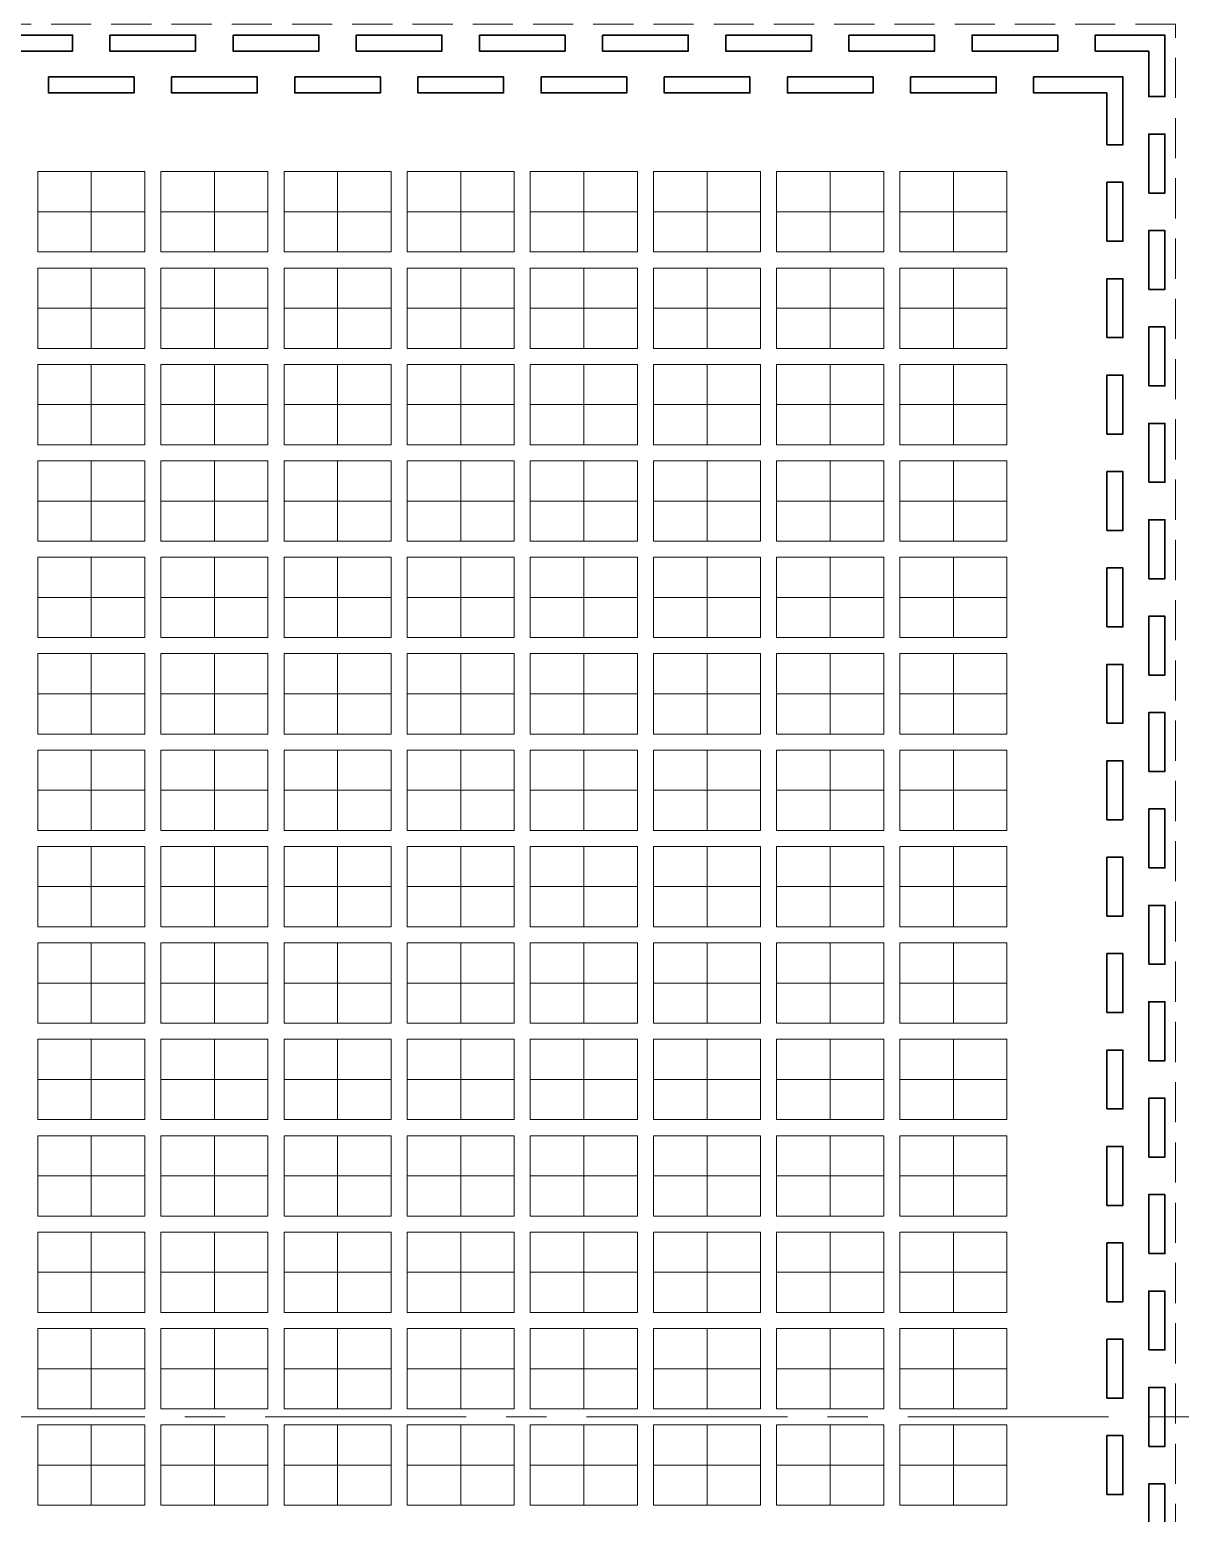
# Model space of a CAD drawing. Extents: x -14 to 234, y 117 to 227.
# Drawn here: x 30.82 to 52.72, y 181.76 to 209.46 of the extents above; entities that cross this region are included whole.
import ezdxf

# ---------------------------------------------------------------- set-up
doc = ezdxf.new("R2010")
doc.units = 0
doc.header["$LTSCALE"] = 3
doc.header["$MEASUREMENT"] = 0
for name, pattern in [('CENTER', [2, 1.25, -0.25, 0.25, -0.25]), ('HIDDEN', [0.375, 0.25, -0.125]), ('PHANTOM', [2.5, 1.25, -0.25, 0.25, -0.25, 0.25, -0.25])]:
    doc.linetypes.add(name, pattern=pattern)
for name, color, linetype, lineweight in [('CLIN', 1, 'CENTER', 15), ('HIDN', 6, 'HIDDEN', 15), ('OBJ1', 7, 'Continuous', 30), ('PHANTOM', 5, 'PHANTOM', 15)]:
    doc.layers.add(name, color=color, linetype=linetype, lineweight=lineweight)

msp = doc.modelspace()

# ---------------------------------------------------------------- linework, layer by layer
at = {"layer": 'CLIN'}
for p, q in [((31.96913, 206.80713), (31.96913, 205.30713)), ((34.26913, 206.80713), (34.26913, 205.30713)), ((36.56913, 206.80713), (36.56913, 205.30713)), ((38.86913, 206.80713), (38.86913, 205.30713)), ((41.16913, 206.80713), (41.16913, 205.30713)), ((43.46913, 206.80713), (43.46913, 205.30713)), ((45.76913, 206.80713), (45.76913, 205.30713)), ((45.76913, 206.80713), (45.76913, 205.30713)), ((48.06913, 206.80713), (48.06913, 205.30713)), ((31.96913, 205.00713), (31.96913, 203.50713)), ((34.26913, 205.00713), (34.26913, 203.50713)), ((36.56913, 205.00713), (36.56913, 203.50713)), ((38.86913, 205.00713), (38.86913, 203.50713)), ((41.16913, 205.00713), (41.16913, 203.50713)), ((43.46913, 205.00713), (43.46913, 203.50713)), ((45.76913, 205.00713), (45.76913, 203.50713)), ((45.76913, 205.00713), (45.76913, 203.50713)), ((48.06913, 205.00713), (48.06913, 203.50713)), ((48.06913, 205.00713), (48.06913, 203.50713)), ((31.96913, 203.20713), (31.96913, 201.70713)), ((34.26913, 203.20713), (34.26913, 201.70713)), ((36.56913, 203.20713), (36.56913, 201.70713)), ((38.86913, 203.20713), (38.86913, 201.70713)), ((41.16913, 203.20713), (41.16913, 201.70713)), ((43.46913, 203.20713), (43.46913, 201.70713)), ((45.76913, 203.20713), (45.76913, 201.70713)), ((45.76913, 203.20713), (45.76913, 201.70713)), ((48.06913, 203.20713), (48.06913, 201.70713)), ((31.96913, 201.40713), (31.96913, 199.90713)), ((34.26913, 201.40713), (34.26913, 199.90713)), ((36.56913, 201.40713), (36.56913, 199.90713)), ((38.86913, 201.40713), (38.86913, 199.90713)), ((41.16913, 201.40713), (41.16913, 199.90713)), ((43.46913, 201.40713), (43.46913, 199.90713)), ((45.76913, 201.40713), (45.76913, 199.90713)), ((45.76913, 201.40713), (45.76913, 199.90713)), ((48.06913, 201.40713), (48.06913, 199.90713)), ((31.96913, 199.60713), (31.96913, 198.10713)), ((34.26913, 199.60713), (34.26913, 198.10713)), ((36.56913, 199.60713), (36.56913, 198.10713)), ((38.86913, 199.60713), (38.86913, 198.10713)), ((41.16913, 199.60713), (41.16913, 198.10713)), ((43.46913, 199.60713), (43.46913, 198.10713)), ((45.76913, 199.60713), (45.76913, 198.10713)), ((45.76913, 199.60713), (45.76913, 198.10713)), ((48.06913, 199.60713), (48.06913, 198.10713)), ((31.96913, 197.80713), (31.96913, 196.30713)), ((34.26913, 197.80713), (34.26913, 196.30713)), ((36.56913, 197.80713), (36.56913, 196.30713)), ((38.86913, 197.80713), (38.86913, 196.30713)), ((41.16913, 197.80713), (41.16913, 196.30713)), ((43.46913, 197.80713), (43.46913, 196.30713)), ((45.76913, 197.80713), (45.76913, 196.30713)), ((45.76913, 197.80713), (45.76913, 196.30713)), ((48.06913, 197.80713), (48.06913, 196.30713)), ((31.96913, 196.00713), (31.96913, 194.50713)), ((34.26913, 196.00713), (34.26913, 194.50713)), ((36.56913, 196.00713), (36.56913, 194.50713)), ((38.86913, 196.00713), (38.86913, 194.50713)), ((41.16913, 196.00713), (41.16913, 194.50713)), ((43.46913, 196.00713), (43.46913, 194.50713)), ((45.76913, 196.00713), (45.76913, 194.50713)), ((45.76913, 196.00713), (45.76913, 194.50713)), ((48.06913, 196.00713), (48.06913, 194.50713)), ((31.96913, 194.20713), (31.96913, 192.70713)), ((34.26913, 194.20713), (34.26913, 192.70713)), ((36.56913, 194.20713), (36.56913, 192.70713)), ((38.86913, 194.20713), (38.86913, 192.70713)), ((41.16913, 194.20713), (41.16913, 192.70713)), ((43.46913, 194.20713), (43.46913, 192.70713)), ((45.76913, 194.20713), (45.76913, 192.70713)), ((45.76913, 194.20713), (45.76913, 192.70713)), ((48.06913, 194.20713), (48.06913, 192.70713)), ((31.96913, 192.40713), (31.96913, 190.90713)), ((34.26913, 192.40713), (34.26913, 190.90713)), ((36.56913, 192.40713), (36.56913, 190.90713)), ((38.86913, 192.40713), (38.86913, 190.90713)), ((41.16913, 192.40713), (41.16913, 190.90713)), ((43.46913, 192.40713), (43.46913, 190.90713)), ((45.76913, 192.40713), (45.76913, 190.90713)), ((45.76913, 192.40713), (45.76913, 190.90713)), ((48.06913, 192.40713), (48.06913, 190.90713)), ((31.96913, 190.60713), (31.96913, 189.10713)), ((34.26913, 190.60713), (34.26913, 189.10713)), ((36.56913, 190.60713), (36.56913, 189.10713)), ((38.86913, 190.60713), (38.86913, 189.10713)), ((41.16913, 190.60713), (41.16913, 189.10713)), ((43.46913, 190.60713), (43.46913, 189.10713)), ((45.76913, 190.60713), (45.76913, 189.10713)), ((45.76913, 190.60713), (45.76913, 189.10713)), ((48.06913, 190.60713), (48.06913, 189.10713)), ((31.96913, 188.80713), (31.96913, 187.30713)), ((34.26913, 188.80713), (34.26913, 187.30713)), ((36.56913, 188.80713), (36.56913, 187.30713)), ((38.86913, 188.80713), (38.86913, 187.30713)), ((41.16913, 188.80713), (41.16913, 187.30713)), ((43.46913, 188.80713), (43.46913, 187.30713)), ((45.76913, 188.80713), (45.76913, 187.30713)), ((45.76913, 188.80713), (45.76913, 187.30713)), ((48.06913, 188.80713), (48.06913, 187.30713)), ((31.96913, 187.00713), (31.96913, 185.50713)), ((34.26913, 187.00713), (34.26913, 185.50713)), ((36.56913, 187.00713), (36.56913, 185.50713)), ((38.86913, 187.00713), (38.86913, 185.50713)), ((41.16913, 187.00713), (41.16913, 185.50713)), ((43.46913, 187.00713), (43.46913, 185.50713)), ((45.76913, 187.00713), (45.76913, 185.50713)), ((45.76913, 187.00713), (45.76913, 185.50713)), ((48.06913, 187.00713), (48.06913, 185.50713)), ((31.96913, 185.20713), (31.96913, 183.70713)), ((34.26913, 185.20713), (34.26913, 183.70713)), ((36.56913, 185.20713), (36.56913, 183.70713)), ((38.86913, 185.20713), (38.86913, 183.70713)), ((41.16913, 185.20713), (41.16913, 183.70713)), ((43.46913, 185.20713), (43.46913, 183.70713)), ((45.76913, 185.20713), (45.76913, 183.70713)), ((45.76913, 185.20713), (45.76913, 183.70713)), ((48.06913, 185.20713), (48.06913, 183.70713)), ((-0.78087, 183.55713), (55.21913, 183.55713)), ((31.96913, 183.40713), (31.96913, 181.90713)), ((34.26913, 183.40713), (34.26913, 181.90713)), ((36.56913, 183.40713), (36.56913, 181.90713)), ((38.86913, 183.40713), (38.86913, 181.90713)), ((41.16913, 183.40713), (41.16913, 181.90713)), ((43.46913, 183.40713), (43.46913, 181.90713)), ((45.76913, 183.40713), (45.76913, 181.90713)), ((45.76913, 183.40713), (45.76913, 181.90713)), ((48.06913, 183.40713), (48.06913, 181.90713))]:
    msp.add_line(p, q, dxfattribs=at)
for points in [[(30.96913, 206.05713), (32.96913, 206.05713)], [(33.26913, 206.05713), (35.26913, 206.05713)], [(35.56913, 206.05713), (37.56913, 206.05713)], [(37.86913, 206.05713), (39.86913, 206.05713)], [(40.16913, 206.05713), (42.16913, 206.05713)], [(42.46913, 206.05713), (44.46913, 206.05713)], [(44.76913, 206.05713), (46.76913, 206.05713)], [(44.76913, 206.05713), (46.76913, 206.05713)], [(47.06913, 206.05713), (49.06913, 206.05713)], [(30.96913, 204.25713), (32.96913, 204.25713)], [(33.26913, 204.25713), (35.26913, 204.25713)], [(35.56913, 204.25713), (37.56913, 204.25713)], [(37.86913, 204.25713), (39.86913, 204.25713)], [(40.16913, 204.25713), (42.16913, 204.25713)], [(42.46913, 204.25713), (44.46913, 204.25713)], [(44.76913, 204.25713), (46.76913, 204.25713)], [(44.76913, 204.25713), (46.76913, 204.25713)], [(47.06913, 204.25713), (49.06913, 204.25713)], [(47.06913, 204.25713), (49.06913, 204.25713)], [(30.96913, 202.45713), (32.96913, 202.45713)], [(33.26913, 202.45713), (35.26913, 202.45713)], [(35.56913, 202.45713), (37.56913, 202.45713)], [(37.86913, 202.45713), (39.86913, 202.45713)], [(40.16913, 202.45713), (42.16913, 202.45713)], [(42.46913, 202.45713), (44.46913, 202.45713)], [(44.76913, 202.45713), (46.76913, 202.45713)], [(44.76913, 202.45713), (46.76913, 202.45713)], [(47.06913, 202.45713), (49.06913, 202.45713)], [(30.96913, 200.65713), (32.96913, 200.65713)], [(33.26913, 200.65713), (35.26913, 200.65713)], [(35.56913, 200.65713), (37.56913, 200.65713)], [(37.86913, 200.65713), (39.86913, 200.65713)], [(40.16913, 200.65713), (42.16913, 200.65713)], [(42.46913, 200.65713), (44.46913, 200.65713)], [(44.76913, 200.65713), (46.76913, 200.65713)], [(44.76913, 200.65713), (46.76913, 200.65713)], [(47.06913, 200.65713), (49.06913, 200.65713)], [(30.96913, 198.85713), (32.96913, 198.85713)], [(33.26913, 198.85713), (35.26913, 198.85713)], [(35.56913, 198.85713), (37.56913, 198.85713)], [(37.86913, 198.85713), (39.86913, 198.85713)], [(40.16913, 198.85713), (42.16913, 198.85713)], [(42.46913, 198.85713), (44.46913, 198.85713)], [(44.76913, 198.85713), (46.76913, 198.85713)], [(44.76913, 198.85713), (46.76913, 198.85713)], [(47.06913, 198.85713), (49.06913, 198.85713)], [(30.96913, 197.05713), (32.96913, 197.05713)], [(33.26913, 197.05713), (35.26913, 197.05713)], [(35.56913, 197.05713), (37.56913, 197.05713)], [(37.86913, 197.05713), (39.86913, 197.05713)], [(40.16913, 197.05713), (42.16913, 197.05713)], [(42.46913, 197.05713), (44.46913, 197.05713)], [(44.76913, 197.05713), (46.76913, 197.05713)], [(44.76913, 197.05713), (46.76913, 197.05713)], [(47.06913, 197.05713), (49.06913, 197.05713)], [(30.96913, 195.25713), (32.96913, 195.25713)], [(33.26913, 195.25713), (35.26913, 195.25713)], [(35.56913, 195.25713), (37.56913, 195.25713)], [(37.86913, 195.25713), (39.86913, 195.25713)], [(40.16913, 195.25713), (42.16913, 195.25713)], [(42.46913, 195.25713), (44.46913, 195.25713)], [(44.76913, 195.25713), (46.76913, 195.25713)], [(44.76913, 195.25713), (46.76913, 195.25713)], [(47.06913, 195.25713), (49.06913, 195.25713)], [(30.96913, 193.45713), (32.96913, 193.45713)], [(33.26913, 193.45713), (35.26913, 193.45713)], [(35.56913, 193.45713), (37.56913, 193.45713)], [(37.86913, 193.45713), (39.86913, 193.45713)], [(40.16913, 193.45713), (42.16913, 193.45713)], [(42.46913, 193.45713), (44.46913, 193.45713)], [(44.76913, 193.45713), (46.76913, 193.45713)], [(44.76913, 193.45713), (46.76913, 193.45713)], [(47.06913, 193.45713), (49.06913, 193.45713)], [(30.96913, 191.65713), (32.96913, 191.65713)], [(33.26913, 191.65713), (35.26913, 191.65713)], [(35.56913, 191.65713), (37.56913, 191.65713)], [(37.86913, 191.65713), (39.86913, 191.65713)], [(40.16913, 191.65713), (42.16913, 191.65713)], [(42.46913, 191.65713), (44.46913, 191.65713)], [(44.76913, 191.65713), (46.76913, 191.65713)], [(44.76913, 191.65713), (46.76913, 191.65713)], [(47.06913, 191.65713), (49.06913, 191.65713)], [(30.96913, 189.85713), (32.96913, 189.85713)], [(33.26913, 189.85713), (35.26913, 189.85713)], [(35.56913, 189.85713), (37.56913, 189.85713)], [(37.86913, 189.85713), (39.86913, 189.85713)], [(40.16913, 189.85713), (42.16913, 189.85713)], [(42.46913, 189.85713), (44.46913, 189.85713)], [(44.76913, 189.85713), (46.76913, 189.85713)], [(44.76913, 189.85713), (46.76913, 189.85713)], [(47.06913, 189.85713), (49.06913, 189.85713)], [(30.96913, 188.05713), (32.96913, 188.05713)], [(33.26913, 188.05713), (35.26913, 188.05713)], [(35.56913, 188.05713), (37.56913, 188.05713)], [(37.86913, 188.05713), (39.86913, 188.05713)], [(40.16913, 188.05713), (42.16913, 188.05713)], [(42.46913, 188.05713), (44.46913, 188.05713)], [(44.76913, 188.05713), (46.76913, 188.05713)], [(44.76913, 188.05713), (46.76913, 188.05713)], [(47.06913, 188.05713), (49.06913, 188.05713)], [(30.96913, 186.25713), (32.96913, 186.25713)], [(33.26913, 186.25713), (35.26913, 186.25713)], [(35.56913, 186.25713), (37.56913, 186.25713)], [(37.86913, 186.25713), (39.86913, 186.25713)], [(40.16913, 186.25713), (42.16913, 186.25713)], [(42.46913, 186.25713), (44.46913, 186.25713)], [(44.76913, 186.25713), (46.76913, 186.25713)], [(44.76913, 186.25713), (46.76913, 186.25713)], [(47.06913, 186.25713), (49.06913, 186.25713)], [(30.96913, 184.45713), (32.96913, 184.45713)], [(33.26913, 184.45713), (35.26913, 184.45713)], [(35.56913, 184.45713), (37.56913, 184.45713)], [(37.86913, 184.45713), (39.86913, 184.45713)], [(40.16913, 184.45713), (42.16913, 184.45713)], [(42.46913, 184.45713), (44.46913, 184.45713)], [(44.76913, 184.45713), (46.76913, 184.45713)], [(44.76913, 184.45713), (46.76913, 184.45713)], [(47.06913, 184.45713), (49.06913, 184.45713)], [(30.96913, 182.65713), (32.96913, 182.65713)], [(33.26913, 182.65713), (35.26913, 182.65713)], [(35.56913, 182.65713), (37.56913, 182.65713)], [(37.86913, 182.65713), (39.86913, 182.65713)], [(40.16913, 182.65713), (42.16913, 182.65713)], [(42.46913, 182.65713), (44.46913, 182.65713)], [(44.76913, 182.65713), (46.76913, 182.65713)], [(44.76913, 182.65713), (46.76913, 182.65713)], [(47.06913, 182.65713), (49.06913, 182.65713)]]:
    msp.add_lwpolyline(points, dxfattribs=at)
at = {"layer": 'HIDN'}
msp.add_lwpolyline([(52.21913, 157.55713), (52.21913, 209.55713), (0.21913, 209.55713), (0.21913, 157.55713)], close=True, dxfattribs=at)
at = {"layer": 'OBJ1'}
for points in [[(30.01913, 209.35713), (31.61913, 209.35713), (31.61913, 209.05713), (30.01913, 209.05713)], [(32.31913, 209.35713), (33.91913, 209.35713), (33.91913, 209.05713), (32.31913, 209.05713)], [(34.61913, 209.35713), (36.21913, 209.35713), (36.21913, 209.05713), (34.61913, 209.05713)], [(36.91913, 209.35713), (38.51913, 209.35713), (38.51913, 209.05713), (36.91913, 209.05713)], [(39.21913, 209.35713), (40.81913, 209.35713), (40.81913, 209.05713), (39.21913, 209.05713)], [(41.51913, 209.35713), (43.11913, 209.35713), (43.11913, 209.05713), (41.51913, 209.05713)], [(43.81913, 209.35713), (45.41913, 209.35713), (45.41913, 209.05713), (43.81913, 209.05713)], [(46.11913, 209.35713), (47.71913, 209.35713), (47.71913, 209.05713), (46.11913, 209.05713)], [(50.01913, 209.35713), (48.41913, 209.35713), (48.41913, 209.05713), (50.01913, 209.05713)], [(51.71913, 209.05713), (50.71913, 209.05713), (50.71913, 209.35713), (52.01913, 209.35713), (52.01913, 208.20713), (51.71913, 208.20713)], [(31.16913, 208.57513), (32.76913, 208.57513), (32.76913, 208.27513), (31.16913, 208.27513)], [(33.46913, 208.57513), (35.06913, 208.57513), (35.06913, 208.27513), (33.46913, 208.27513)], [(35.76913, 208.57513), (37.36913, 208.57513), (37.36913, 208.27513), (35.76913, 208.27513)], [(38.06913, 208.57513), (39.66913, 208.57513), (39.66913, 208.27513), (38.06913, 208.27513)], [(40.36913, 208.57513), (41.96913, 208.57513), (41.96913, 208.27513), (40.36913, 208.27513)], [(42.66913, 208.57513), (44.26913, 208.57513), (44.26913, 208.27513), (42.66913, 208.27513)], [(44.96913, 208.57513), (46.56913, 208.57513), (46.56913, 208.27513), (44.96913, 208.27513)], [(47.26913, 208.57513), (48.86913, 208.57513), (48.86913, 208.27513), (47.26913, 208.27513)], [(50.93713, 208.27513), (49.56913, 208.27513), (49.56913, 208.57513), (51.23713, 208.57513), (51.23713, 207.30713), (50.93713, 207.30713)], [(51.71913, 206.40713), (51.71913, 207.50713), (52.01913, 207.50713), (52.01913, 206.40713)], [(50.93713, 205.50713), (50.93713, 206.60713), (51.23713, 206.60713), (51.23713, 205.50713)], [(51.71913, 204.60713), (51.71913, 205.70713), (52.01913, 205.70713), (52.01913, 204.60713)], [(50.93713, 203.70713), (50.93713, 204.80713), (51.23713, 204.80713), (51.23713, 203.70713)], [(51.71913, 202.80713), (51.71913, 203.90713), (52.01913, 203.90713), (52.01913, 202.80713)], [(50.93713, 201.90713), (50.93713, 203.00713), (51.23713, 203.00713), (51.23713, 201.90713)], [(51.71913, 201.00713), (51.71913, 202.10713), (52.01913, 202.10713), (52.01913, 201.00713)], [(50.93713, 200.10713), (50.93713, 201.20713), (51.23713, 201.20713), (51.23713, 200.10713)], [(51.71913, 199.20713), (51.71913, 200.30713), (52.01913, 200.30713), (52.01913, 199.20713)], [(50.93713, 198.30713), (50.93713, 199.40713), (51.23713, 199.40713), (51.23713, 198.30713)], [(51.71913, 197.40713), (51.71913, 198.50713), (52.01913, 198.50713), (52.01913, 197.40713)], [(50.93713, 196.50713), (50.93713, 197.60713), (51.23713, 197.60713), (51.23713, 196.50713)], [(51.71913, 195.60713), (51.71913, 196.70713), (52.01913, 196.70713), (52.01913, 195.60713)], [(50.93713, 194.70713), (50.93713, 195.80713), (51.23713, 195.80713), (51.23713, 194.70713)], [(51.71913, 193.80713), (51.71913, 194.90713), (52.01913, 194.90713), (52.01913, 193.80713)], [(50.93713, 192.90713), (50.93713, 194.00713), (51.23713, 194.00713), (51.23713, 192.90713)], [(51.71913, 192.00713), (51.71913, 193.10713), (52.01913, 193.10713), (52.01913, 192.00713)], [(50.93713, 191.10713), (50.93713, 192.20713), (51.23713, 192.20713), (51.23713, 191.10713)], [(51.71913, 190.20713), (51.71913, 191.30713), (52.01913, 191.30713), (52.01913, 190.20713)], [(50.93713, 189.30713), (50.93713, 190.40713), (51.23713, 190.40713), (51.23713, 189.30713)], [(51.71913, 188.40713), (51.71913, 189.50713), (52.01913, 189.50713), (52.01913, 188.40713)], [(50.93713, 187.50713), (50.93713, 188.60713), (51.23713, 188.60713), (51.23713, 187.50713)], [(51.71913, 186.60713), (51.71913, 187.70713), (52.01913, 187.70713), (52.01913, 186.60713)], [(50.93713, 185.70713), (50.93713, 186.80713), (51.23713, 186.80713), (51.23713, 185.70713)], [(51.71913, 184.80713), (51.71913, 185.90713), (52.01913, 185.90713), (52.01913, 184.80713)], [(50.93713, 183.90713), (50.93713, 185.00713), (51.23713, 185.00713), (51.23713, 183.90713)], [(51.71913, 183.00713), (51.71913, 184.10713), (52.01913, 184.10713), (52.01913, 183.00713)], [(50.93713, 182.10713), (50.93713, 183.20713), (51.23713, 183.20713), (51.23713, 182.10713)], [(51.71913, 181.20713), (51.71913, 182.30713), (52.01913, 182.30713), (52.01913, 181.20713)]]:
    msp.add_lwpolyline(points, close=True, dxfattribs=at)
at = {"layer": 'PHANTOM'}
for points in [[(32.96913, 205.30713), (30.96913, 205.30713), (30.96913, 206.80713), (32.96913, 206.80713)], [(35.26913, 205.30713), (33.26913, 205.30713), (33.26913, 206.80713), (35.26913, 206.80713)], [(37.56913, 205.30713), (35.56913, 205.30713), (35.56913, 206.80713), (37.56913, 206.80713)], [(39.86913, 205.30713), (37.86913, 205.30713), (37.86913, 206.80713), (39.86913, 206.80713)], [(42.16913, 205.30713), (40.16913, 205.30713), (40.16913, 206.80713), (42.16913, 206.80713)], [(44.46913, 205.30713), (42.46913, 205.30713), (42.46913, 206.80713), (44.46913, 206.80713)], [(46.76913, 205.30713), (44.76913, 205.30713), (44.76913, 206.80713), (46.76913, 206.80713)], [(46.76913, 205.30713), (44.76913, 205.30713), (44.76913, 206.80713), (46.76913, 206.80713)], [(49.06913, 205.30713), (47.06913, 205.30713), (47.06913, 206.80713), (49.06913, 206.80713)], [(32.96913, 203.50713), (30.96913, 203.50713), (30.96913, 205.00713), (32.96913, 205.00713)], [(35.26913, 203.50713), (33.26913, 203.50713), (33.26913, 205.00713), (35.26913, 205.00713)], [(37.56913, 203.50713), (35.56913, 203.50713), (35.56913, 205.00713), (37.56913, 205.00713)], [(39.86913, 203.50713), (37.86913, 203.50713), (37.86913, 205.00713), (39.86913, 205.00713)], [(42.16913, 203.50713), (40.16913, 203.50713), (40.16913, 205.00713), (42.16913, 205.00713)], [(44.46913, 203.50713), (42.46913, 203.50713), (42.46913, 205.00713), (44.46913, 205.00713)], [(46.76913, 203.50713), (44.76913, 203.50713), (44.76913, 205.00713), (46.76913, 205.00713)], [(46.76913, 203.50713), (44.76913, 203.50713), (44.76913, 205.00713), (46.76913, 205.00713)], [(49.06913, 203.50713), (47.06913, 203.50713), (47.06913, 205.00713), (49.06913, 205.00713)], [(49.06913, 203.50713), (47.06913, 203.50713), (47.06913, 205.00713), (49.06913, 205.00713)], [(32.96913, 201.70713), (30.96913, 201.70713), (30.96913, 203.20713), (32.96913, 203.20713)], [(35.26913, 201.70713), (33.26913, 201.70713), (33.26913, 203.20713), (35.26913, 203.20713)], [(37.56913, 201.70713), (35.56913, 201.70713), (35.56913, 203.20713), (37.56913, 203.20713)], [(39.86913, 201.70713), (37.86913, 201.70713), (37.86913, 203.20713), (39.86913, 203.20713)], [(42.16913, 201.70713), (40.16913, 201.70713), (40.16913, 203.20713), (42.16913, 203.20713)], [(44.46913, 201.70713), (42.46913, 201.70713), (42.46913, 203.20713), (44.46913, 203.20713)], [(46.76913, 201.70713), (44.76913, 201.70713), (44.76913, 203.20713), (46.76913, 203.20713)], [(46.76913, 201.70713), (44.76913, 201.70713), (44.76913, 203.20713), (46.76913, 203.20713)], [(49.06913, 201.70713), (47.06913, 201.70713), (47.06913, 203.20713), (49.06913, 203.20713)], [(32.96913, 199.90713), (30.96913, 199.90713), (30.96913, 201.40713), (32.96913, 201.40713)], [(35.26913, 199.90713), (33.26913, 199.90713), (33.26913, 201.40713), (35.26913, 201.40713)], [(37.56913, 199.90713), (35.56913, 199.90713), (35.56913, 201.40713), (37.56913, 201.40713)], [(39.86913, 199.90713), (37.86913, 199.90713), (37.86913, 201.40713), (39.86913, 201.40713)], [(42.16913, 199.90713), (40.16913, 199.90713), (40.16913, 201.40713), (42.16913, 201.40713)], [(44.46913, 199.90713), (42.46913, 199.90713), (42.46913, 201.40713), (44.46913, 201.40713)], [(46.76913, 199.90713), (44.76913, 199.90713), (44.76913, 201.40713), (46.76913, 201.40713)], [(46.76913, 199.90713), (44.76913, 199.90713), (44.76913, 201.40713), (46.76913, 201.40713)], [(49.06913, 199.90713), (47.06913, 199.90713), (47.06913, 201.40713), (49.06913, 201.40713)], [(32.96913, 198.10713), (30.96913, 198.10713), (30.96913, 199.60713), (32.96913, 199.60713)], [(35.26913, 198.10713), (33.26913, 198.10713), (33.26913, 199.60713), (35.26913, 199.60713)], [(37.56913, 198.10713), (35.56913, 198.10713), (35.56913, 199.60713), (37.56913, 199.60713)], [(39.86913, 198.10713), (37.86913, 198.10713), (37.86913, 199.60713), (39.86913, 199.60713)], [(42.16913, 198.10713), (40.16913, 198.10713), (40.16913, 199.60713), (42.16913, 199.60713)], [(44.46913, 198.10713), (42.46913, 198.10713), (42.46913, 199.60713), (44.46913, 199.60713)], [(46.76913, 198.10713), (44.76913, 198.10713), (44.76913, 199.60713), (46.76913, 199.60713)], [(46.76913, 198.10713), (44.76913, 198.10713), (44.76913, 199.60713), (46.76913, 199.60713)], [(49.06913, 198.10713), (47.06913, 198.10713), (47.06913, 199.60713), (49.06913, 199.60713)], [(32.96913, 196.30713), (30.96913, 196.30713), (30.96913, 197.80713), (32.96913, 197.80713)], [(35.26913, 196.30713), (33.26913, 196.30713), (33.26913, 197.80713), (35.26913, 197.80713)], [(37.56913, 196.30713), (35.56913, 196.30713), (35.56913, 197.80713), (37.56913, 197.80713)], [(39.86913, 196.30713), (37.86913, 196.30713), (37.86913, 197.80713), (39.86913, 197.80713)], [(42.16913, 196.30713), (40.16913, 196.30713), (40.16913, 197.80713), (42.16913, 197.80713)], [(44.46913, 196.30713), (42.46913, 196.30713), (42.46913, 197.80713), (44.46913, 197.80713)], [(46.76913, 196.30713), (44.76913, 196.30713), (44.76913, 197.80713), (46.76913, 197.80713)], [(46.76913, 196.30713), (44.76913, 196.30713), (44.76913, 197.80713), (46.76913, 197.80713)], [(49.06913, 196.30713), (47.06913, 196.30713), (47.06913, 197.80713), (49.06913, 197.80713)], [(32.96913, 194.50713), (30.96913, 194.50713), (30.96913, 196.00713), (32.96913, 196.00713)], [(35.26913, 194.50713), (33.26913, 194.50713), (33.26913, 196.00713), (35.26913, 196.00713)], [(37.56913, 194.50713), (35.56913, 194.50713), (35.56913, 196.00713), (37.56913, 196.00713)], [(39.86913, 194.50713), (37.86913, 194.50713), (37.86913, 196.00713), (39.86913, 196.00713)], [(42.16913, 194.50713), (40.16913, 194.50713), (40.16913, 196.00713), (42.16913, 196.00713)], [(44.46913, 194.50713), (42.46913, 194.50713), (42.46913, 196.00713), (44.46913, 196.00713)], [(46.76913, 194.50713), (44.76913, 194.50713), (44.76913, 196.00713), (46.76913, 196.00713)], [(46.76913, 194.50713), (44.76913, 194.50713), (44.76913, 196.00713), (46.76913, 196.00713)], [(49.06913, 194.50713), (47.06913, 194.50713), (47.06913, 196.00713), (49.06913, 196.00713)], [(32.96913, 192.70713), (30.96913, 192.70713), (30.96913, 194.20713), (32.96913, 194.20713)], [(35.26913, 192.70713), (33.26913, 192.70713), (33.26913, 194.20713), (35.26913, 194.20713)], [(37.56913, 192.70713), (35.56913, 192.70713), (35.56913, 194.20713), (37.56913, 194.20713)], [(39.86913, 192.70713), (37.86913, 192.70713), (37.86913, 194.20713), (39.86913, 194.20713)], [(42.16913, 192.70713), (40.16913, 192.70713), (40.16913, 194.20713), (42.16913, 194.20713)], [(44.46913, 192.70713), (42.46913, 192.70713), (42.46913, 194.20713), (44.46913, 194.20713)], [(46.76913, 192.70713), (44.76913, 192.70713), (44.76913, 194.20713), (46.76913, 194.20713)], [(46.76913, 192.70713), (44.76913, 192.70713), (44.76913, 194.20713), (46.76913, 194.20713)], [(49.06913, 192.70713), (47.06913, 192.70713), (47.06913, 194.20713), (49.06913, 194.20713)], [(32.96913, 190.90713), (30.96913, 190.90713), (30.96913, 192.40713), (32.96913, 192.40713)], [(35.26913, 190.90713), (33.26913, 190.90713), (33.26913, 192.40713), (35.26913, 192.40713)], [(37.56913, 190.90713), (35.56913, 190.90713), (35.56913, 192.40713), (37.56913, 192.40713)], [(39.86913, 190.90713), (37.86913, 190.90713), (37.86913, 192.40713), (39.86913, 192.40713)], [(42.16913, 190.90713), (40.16913, 190.90713), (40.16913, 192.40713), (42.16913, 192.40713)], [(44.46913, 190.90713), (42.46913, 190.90713), (42.46913, 192.40713), (44.46913, 192.40713)], [(46.76913, 190.90713), (44.76913, 190.90713), (44.76913, 192.40713), (46.76913, 192.40713)], [(46.76913, 190.90713), (44.76913, 190.90713), (44.76913, 192.40713), (46.76913, 192.40713)], [(49.06913, 190.90713), (47.06913, 190.90713), (47.06913, 192.40713), (49.06913, 192.40713)], [(32.96913, 189.10713), (30.96913, 189.10713), (30.96913, 190.60713), (32.96913, 190.60713)], [(35.26913, 189.10713), (33.26913, 189.10713), (33.26913, 190.60713), (35.26913, 190.60713)], [(37.56913, 189.10713), (35.56913, 189.10713), (35.56913, 190.60713), (37.56913, 190.60713)], [(39.86913, 189.10713), (37.86913, 189.10713), (37.86913, 190.60713), (39.86913, 190.60713)], [(42.16913, 189.10713), (40.16913, 189.10713), (40.16913, 190.60713), (42.16913, 190.60713)], [(44.46913, 189.10713), (42.46913, 189.10713), (42.46913, 190.60713), (44.46913, 190.60713)], [(46.76913, 189.10713), (44.76913, 189.10713), (44.76913, 190.60713), (46.76913, 190.60713)], [(46.76913, 189.10713), (44.76913, 189.10713), (44.76913, 190.60713), (46.76913, 190.60713)], [(49.06913, 189.10713), (47.06913, 189.10713), (47.06913, 190.60713), (49.06913, 190.60713)], [(32.96913, 187.30713), (30.96913, 187.30713), (30.96913, 188.80713), (32.96913, 188.80713)], [(35.26913, 187.30713), (33.26913, 187.30713), (33.26913, 188.80713), (35.26913, 188.80713)], [(37.56913, 187.30713), (35.56913, 187.30713), (35.56913, 188.80713), (37.56913, 188.80713)], [(39.86913, 187.30713), (37.86913, 187.30713), (37.86913, 188.80713), (39.86913, 188.80713)], [(42.16913, 187.30713), (40.16913, 187.30713), (40.16913, 188.80713), (42.16913, 188.80713)], [(44.46913, 187.30713), (42.46913, 187.30713), (42.46913, 188.80713), (44.46913, 188.80713)], [(46.76913, 187.30713), (44.76913, 187.30713), (44.76913, 188.80713), (46.76913, 188.80713)], [(46.76913, 187.30713), (44.76913, 187.30713), (44.76913, 188.80713), (46.76913, 188.80713)], [(49.06913, 187.30713), (47.06913, 187.30713), (47.06913, 188.80713), (49.06913, 188.80713)], [(32.96913, 185.50713), (30.96913, 185.50713), (30.96913, 187.00713), (32.96913, 187.00713)], [(35.26913, 185.50713), (33.26913, 185.50713), (33.26913, 187.00713), (35.26913, 187.00713)], [(37.56913, 185.50713), (35.56913, 185.50713), (35.56913, 187.00713), (37.56913, 187.00713)], [(39.86913, 185.50713), (37.86913, 185.50713), (37.86913, 187.00713), (39.86913, 187.00713)], [(42.16913, 185.50713), (40.16913, 185.50713), (40.16913, 187.00713), (42.16913, 187.00713)], [(44.46913, 185.50713), (42.46913, 185.50713), (42.46913, 187.00713), (44.46913, 187.00713)], [(46.76913, 185.50713), (44.76913, 185.50713), (44.76913, 187.00713), (46.76913, 187.00713)], [(46.76913, 185.50713), (44.76913, 185.50713), (44.76913, 187.00713), (46.76913, 187.00713)], [(49.06913, 185.50713), (47.06913, 185.50713), (47.06913, 187.00713), (49.06913, 187.00713)], [(32.96913, 183.70713), (30.96913, 183.70713), (30.96913, 185.20713), (32.96913, 185.20713)], [(35.26913, 183.70713), (33.26913, 183.70713), (33.26913, 185.20713), (35.26913, 185.20713)], [(37.56913, 183.70713), (35.56913, 183.70713), (35.56913, 185.20713), (37.56913, 185.20713)], [(39.86913, 183.70713), (37.86913, 183.70713), (37.86913, 185.20713), (39.86913, 185.20713)], [(42.16913, 183.70713), (40.16913, 183.70713), (40.16913, 185.20713), (42.16913, 185.20713)], [(44.46913, 183.70713), (42.46913, 183.70713), (42.46913, 185.20713), (44.46913, 185.20713)], [(46.76913, 183.70713), (44.76913, 183.70713), (44.76913, 185.20713), (46.76913, 185.20713)], [(46.76913, 183.70713), (44.76913, 183.70713), (44.76913, 185.20713), (46.76913, 185.20713)], [(49.06913, 183.70713), (47.06913, 183.70713), (47.06913, 185.20713), (49.06913, 185.20713)], [(32.96913, 181.90713), (30.96913, 181.90713), (30.96913, 183.40713), (32.96913, 183.40713)], [(35.26913, 181.90713), (33.26913, 181.90713), (33.26913, 183.40713), (35.26913, 183.40713)], [(37.56913, 181.90713), (35.56913, 181.90713), (35.56913, 183.40713), (37.56913, 183.40713)], [(39.86913, 181.90713), (37.86913, 181.90713), (37.86913, 183.40713), (39.86913, 183.40713)], [(42.16913, 181.90713), (40.16913, 181.90713), (40.16913, 183.40713), (42.16913, 183.40713)], [(44.46913, 181.90713), (42.46913, 181.90713), (42.46913, 183.40713), (44.46913, 183.40713)], [(46.76913, 181.90713), (44.76913, 181.90713), (44.76913, 183.40713), (46.76913, 183.40713)], [(46.76913, 181.90713), (44.76913, 181.90713), (44.76913, 183.40713), (46.76913, 183.40713)], [(49.06913, 181.90713), (47.06913, 181.90713), (47.06913, 183.40713), (49.06913, 183.40713)]]:
    msp.add_lwpolyline(points, close=True, dxfattribs=at)

doc.saveas('drawing.dxf')
